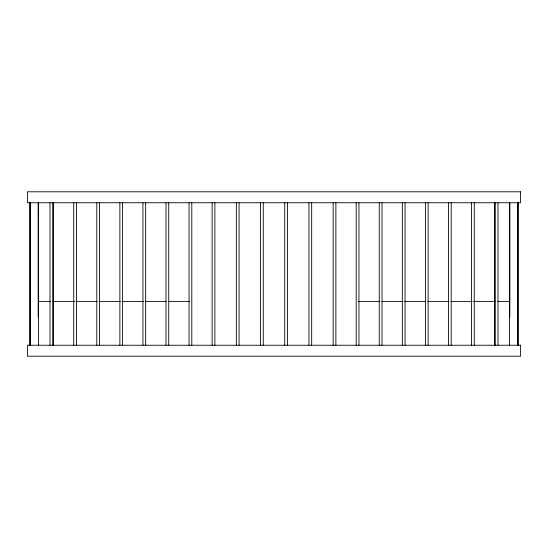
<?xml version="1.0" encoding="UTF-8"?>
<svg xmlns="http://www.w3.org/2000/svg" width="548" height="548" viewBox="0 0 548 548"><rect width="100%" height="100%" fill="white"/><g stroke="black" fill="none" stroke-linecap="round" stroke-linejoin="round"><path stroke-width="0.82" d="M38.36 301.4L50.416 301.4M52.718 301.4L74.658 301.4M76.062 301.4L97.133 301.4M99.188 301.4L120.396 301.4M122.588 301.4L143.597 301.4M145.145 301.4L166.14 301.4M168.626 301.4L189.697 301.4M358.303 301.4L379.374 301.4M381.86 301.4L402.855 301.4M404.403 301.4L425.412 301.4M427.604 301.4L448.812 301.4M450.867 301.4L471.938 301.4M473.342 301.4L495.282 301.4M497.584 301.4L509.64 301.4M518.004 202.76L518.004 345.24M517.86 202.76L517.86 345.24M517.771 202.76L517.771 345.24M509.811 202.76L509.811 317.087M509.64 202.76L509.64 301.729M509.585 202.76L509.585 345.24M498.002 202.76L498.002 345.24M495.269 202.76L495.269 345.24M494.577 202.76L494.577 345.24M474.26 202.76L474.26 345.24M471.52 202.76L471.52 345.24M451.196 202.76L451.196 345.24M448.456 202.76L448.456 345.24M428.132 202.76L428.132 345.24M425.392 202.76L425.392 345.24M405.068 202.76L405.068 345.24M402.328 202.76L402.328 345.24M382.004 202.76L382.004 345.24M379.264 202.76L379.264 345.24M358.94 202.76L358.94 345.24M356.2 202.76L356.2 345.24M335.876 202.76L335.876 345.24M333.136 202.76L333.136 345.24M311.675 202.76L311.675 345.24M308.935 202.76L308.935 345.24M287.474 202.76L287.474 345.24M284.734 202.76L284.734 345.24M263.266 202.76L263.266 345.24M260.526 202.76L260.526 345.24M239.065 202.76L239.065 345.24M236.325 202.76L236.325 345.24M214.864 202.76L214.864 345.24M212.124 202.76L212.124 345.24M191.8 202.76L191.8 345.24M189.06 202.76L189.06 345.24M168.736 202.76L168.736 345.24M165.996 202.76L165.996 345.24M145.672 202.76L145.672 345.24M142.932 202.76L142.932 345.24M122.608 202.76L122.608 345.24M119.868 202.76L119.868 345.24M99.544 202.76L99.544 345.24M96.804 202.76L96.804 345.24M76.48 202.76L76.48 345.24M73.74 202.76L73.74 345.24M53.423 202.76L53.423 345.24M52.731 202.76L52.731 345.24M49.998 202.76L49.998 345.24M38.36 202.76L38.415 345.24M38.189 202.76L38.189 317.087M30.229 202.76L30.229 345.24M30.14 202.76L30.14 345.24M29.996 202.76L29.996 345.24M520.6 191.8L27.4 191.8L27.4 202.76L520.6 202.76L520.6 191.8M520.6 345.24L27.4 345.24L27.4 356.2L520.6 356.2L520.6 345.24"/></g></svg>
